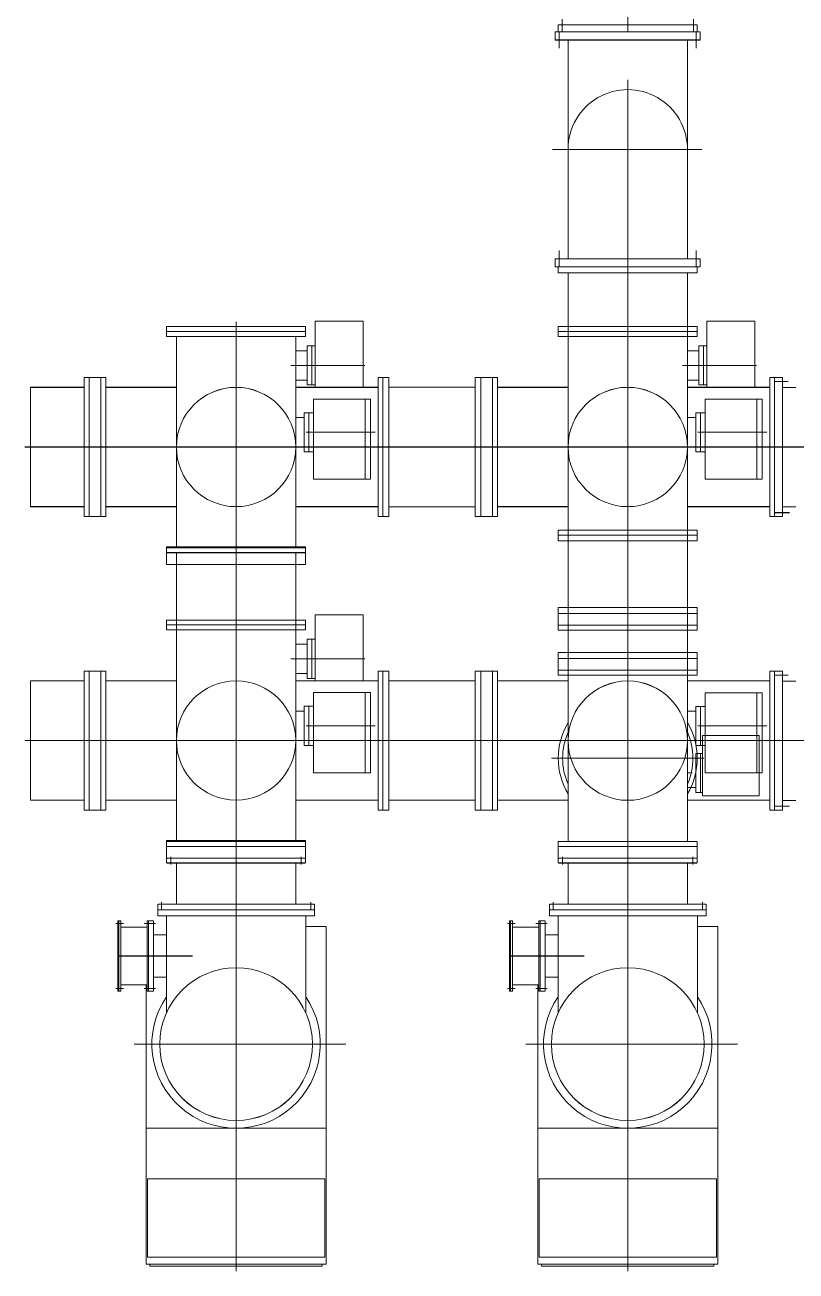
# Model space of a CAD drawing. Header units: millimetres. Extents: x 89978 to 501025, y -351975 to 835730.
# Drawn here: x 311774 to 315712, y -297641 to -291275 of the extents above; entities that cross this region are included whole.
import ezdxf

# ---------------------------------------------------------------- set-up
doc = ezdxf.new("R2010")
doc.units = ezdxf.units.MM
doc.header["$LTSCALE"] = 150
doc.layers.add('------00 Switch Gear_GIS', color=3, linetype='Continuous')

# ---------------------------------------------------------------- blocks, each defined once
blk = doc.blocks.new('X-1F-PLAN$0$GIS(2)')
at = {"layer": '------00 Switch Gear_GIS', "linetype": 'Continuous', "lineweight": 13}
for p, q in [((3078.3, 6813.6), (3078.3, 9213.6)), ((2743.5, 6813.6), (2743.5, 6878.1)), ((3413.5, 6813.6), (3413.5, 6878.1)), ((2708.3, 6813.6), (3448.3, 6813.6)), ((2708.3, 6813.6), (2708.3, 6772.6)), ((2723.3, 6813.6), (2723.3, 6849.6)), ((3433.3, 6849.6), (2723.3, 6849.6)), ((3433.3, 6813.6), (2723.3, 6813.6)), ((2727.9, 6813.6), (2727.9, 6730.5)), ((3427.9, 6813.6), (3427.9, 6730.5)), ((3433.3, 6813.6), (3433.3, 6849.6)), ((3448.3, 6813.6), (3448.3, 6772.6)), ((2708.3, 6772.6), (3448.3, 6772.6)), ((2773.3, 6772.6), (2773.3, 5654.6)), ((3383.3, 6772.6), (3383.3, 5654.6)), ((3078.3, 484.1), (3078.3, 6569.3)), ((3456, 6213.6), (2693.2, 6213.6)), ((2727.9, 5613.6), (2727.9, 5696.7)), ((3427.9, 5613.6), (3427.9, 5696.7)), ((2708.3, 5613.6), (2708.3, 5654.6)), ((2708.3, 5654.6), (3448.3, 5654.6)), ((2708.3, 5613.6), (3448.3, 5613.6)), ((2723.3, 5613.6), (2723.3, 5583.6)), ((3433.3, 5613.6), (3433.3, 5583.6)), ((3448.3, 5613.6), (3448.3, 5654.6)), ((2723.3, 5583.6), (3433.3, 5583.6)), ((2773.3, 5583.6), (2773.3, 3643.6)), ((3383.3, 5583.6), (3383.3, 3643.6)), ((723.3, 5308.6), (723.3, 5258.6)), ((723.3, 5308.6), (1433.3, 5308.6)), ((723.3, 5283.6), (1433.3, 5283.6)), ((1078.3, 5333.6), (1078.3, 4092.8)), ((1433.3, 5308.6), (1433.3, 5258.6)), ((1482.3, 5335.6), (1727.3, 5335.6)), ((1482.3, 4998.2), (1482.3, 5335.6)), ((1727.3, 4998.2), (1727.3, 5335.6)), ((2723.3, 5308.6), (2723.3, 5258.6)), ((2723.3, 5308.6), (3433.3, 5308.6)), ((2723.3, 5283.6), (3433.3, 5283.6)), ((3433.3, 5308.6), (3433.3, 5258.6)), ((3482.3, 5335.6), (3727.3, 5335.6)), ((3482.3, 4998.2), (3482.3, 5335.6)), ((3727.3, 4998.2), (3727.3, 5335.6)), ((723.3, 5258.6), (1433.3, 5258.6)), ((773.5, 4177.8), (773.5, 5258.6)), ((1383.1, 4177.8), (1383.1, 5258.6)), ((2723.3, 5258.6), (3433.3, 5258.6)), ((2773.5, 4268.6), (2773.5, 5258.6)), ((3383.1, 4268.6), (3383.1, 5258.6)), ((1383.1, 5185.6), (1441.3, 5185.6)), ((1441.3, 5010.6), (1441.3, 5210.6)), ((1441.3, 5210.6), (1482.3, 5210.6)), ((1464.3, 5010.6), (1464.3, 5210.6)), ((3383.1, 5185.6), (3441.3, 5185.6)), ((3441.3, 5010.6), (3441.3, 5210.6)), ((3441.3, 5210.6), (3482.3, 5210.6)), ((3464.3, 5010.6), (3464.3, 5210.6)), ((1357.6, 5110.6), (1735.4, 5110.6)), ((3357.6, 5110.6), (3735.4, 5110.6)), ((303.3, 5048.6), (413.3, 5048.6)), ((303.3, 4338.6), (303.3, 5048.6)), ((328.3, 4338.6), (328.3, 5048.6)), ((388.3, 4338.6), (388.3, 5048.6)), ((413.3, 4338.6), (413.3, 5048.6)), ((1383.1, 5035.6), (1441.3, 5035.6)), ((1803.3, 4338.6), (1803.3, 5048.6)), ((1858.3, 5048.6), (1803.3, 5048.6)), ((1828.3, 5048.6), (1828.3, 4338.6)), ((1858.3, 5048.6), (1858.3, 4338.6)), ((2298.3, 5048.6), (2298.3, 4338.6)), ((2298.3, 5048.6), (2413.3, 5048.6)), ((2328.3, 5048.6), (2328.3, 4338.6)), ((2388.3, 4338.6), (2388.3, 5048.6)), ((2413.3, 4338.6), (2413.3, 5048.6)), ((3383.1, 5035.6), (3441.3, 5035.6)), ((3803.3, 4338.6), (3803.3, 5048.6)), ((3869.3, 5048.6), (3803.3, 5048.6)), ((3828.3, 4338.6), (3828.3, 5048.6)), ((3869.3, 4338.6), (3869.3, 5048.6)), ((28.3, 4388.8), (28.3, 4998.4)), ((28.3, 4998.4), (303.3, 4998.4)), ((413.3, 4998.4), (773.5, 4998.4)), ((1803.3, 4998.4), (1383.1, 4998.4)), ((1441.3, 5010.6), (1482.3, 5010.6)), ((1482.3, 4998.2), (1727.3, 4998.2)), ((1858.3, 4998.6), (2298.3, 4998.6)), ((2413.3, 4998.4), (2773.5, 4998.4)), ((3803.3, 4998.4), (3383.1, 4998.4)), ((3441.3, 5010.6), (3482.3, 5010.6)), ((3482.3, 4998.2), (3727.3, 4998.2)), ((3897.8, 5028.2), (3828.3, 5028.2)), ((3937.3, 4998), (3869.3, 4998)), ((1764.6, 4938.6), (1474.3, 4938.6)), ((1474.3, 4528.6), (1474.3, 4938.6)), ((1737.3, 4528.6), (1737.3, 4938.6)), ((1764.6, 4528.6), (1764.6, 4938.6)), ((3764.6, 4938.6), (3474.3, 4938.6)), ((3474.3, 4528.6), (3474.3, 4938.6)), ((3737.3, 4528.6), (3737.3, 4938.6)), ((3764.6, 4528.6), (3764.6, 4938.6)), ((1383.1, 4843.6), (1426.3, 4843.6)), ((1426.3, 4868.6), (1474.3, 4868.6)), ((1426.3, 4868.6), (1426.3, 4668.6)), ((1449.3, 4668.6), (1449.3, 4868.6)), ((3383.1, 4843.6), (3426.3, 4843.6)), ((3426.3, 4868.6), (3474.3, 4868.6)), ((3426.3, 4868.6), (3426.3, 4668.6)), ((3449.3, 4668.6), (3449.3, 4868.6)), ((1788.8, 4768.6), (1436.3, 4768.6)), ((3788.8, 4768.6), (3436.3, 4768.6)), ((15128.3, 4693.6), (0, 4693.6)), ((1383.1, 4693.6), (1426.3, 4693.6)), ((1426.3, 4668.6), (1474.3, 4668.6)), ((3383.1, 4693.6), (3426.3, 4693.6)), ((3426.3, 4668.6), (3474.3, 4668.6)), ((1764.6, 4528.6), (1474.3, 4528.6)), ((3764.6, 4528.6), (3474.3, 4528.6)), ((28.3, 4388.8), (303.3, 4388.8)), ((303.3, 4338.6), (413.3, 4338.6)), ((413.3, 4388.8), (773.5, 4388.8)), ((1803.3, 4388.8), (1383.1, 4388.8)), ((1858.3, 4338.6), (1803.3, 4338.6)), ((1858.3, 4388.6), (2298.3, 4388.6)), ((2298.3, 4338.6), (2413.3, 4338.6)), ((2413.3, 4388.8), (2773.5, 4388.8)), ((3803.3, 4388.8), (3383.1, 4388.8)), ((3869.3, 4338.6), (3803.3, 4338.6)), ((3903.9, 4358.2), (3828.3, 4358.2)), ((3869.3, 4388.4), (3937.3, 4388.4)), ((2723.3, 4268.6), (3433.3, 4268.6)), ((2723.3, 4213.6), (2723.3, 4268.6)), ((3433.3, 4213.6), (3433.3, 4268.6)), ((2723.3, 4243.6), (3433.3, 4243.6)), ((2723.3, 4213.6), (3433.3, 4213.6)), ((723.3, 4184.3), (1433.3, 4184.3)), ((723.3, 4184.3), (723.3, 4154.3)), ((723.3, 4177.8), (1433.3, 4177.8)), ((723.3, 4177.8), (723.3, 4152.8)), ((723.3, 4154.3), (1433.3, 4154.3)), ((723.3, 4152.8), (1433.3, 4152.8)), ((723.3, 4093.8), (723.3, 4151.8)), ((773.3, 4154.3), (773.3, 2683.6)), ((1078.3, 2653.6), (1078.3, 4184.3)), ((1383.3, 4154.3), (1383.3, 2683.6)), ((1433.3, 4184.3), (1433.3, 4154.3)), ((1433.3, 4177.8), (1433.3, 4152.8)), ((1433.3, 4093.8), (1433.3, 4151.8)), ((724.3, 4092.8), (1432.3, 4092.8)), ((1078.3, 484.1), (1078.3, 3834.3)), ((1482.3, 3836.4), (1727.3, 3836.4)), ((1482.3, 3499), (1482.3, 3836.4)), ((1727.3, 3499), (1727.3, 3836.4)), ((2723.3, 3873.6), (2723.3, 3758.6)), ((2723.3, 3873.6), (3433.3, 3873.6)), ((2723.3, 3843.6), (3433.3, 3843.6)), ((3433.3, 3873.6), (3433.3, 3758.6)), ((723.3, 3809.3), (723.3, 3759.3)), ((723.3, 3809.3), (1433.3, 3809.3)), ((723.3, 3784.3), (1433.3, 3784.3)), ((723.3, 3759.3), (1433.3, 3759.3)), ((773.5, 2678.6), (773.5, 3759.3)), ((1383.1, 2678.6), (1383.1, 3759.3)), ((1433.3, 3809.3), (1433.3, 3759.3)), ((2723.3, 3783.6), (3433.3, 3783.6)), ((2723.3, 3758.6), (3433.3, 3758.6)), ((2773.5, 2678.6), (2773.5, 3758.6)), ((3383.1, 2678.6), (3383.1, 3758.6)), ((1441.3, 3511.3), (1441.3, 3711.3)), ((1441.3, 3711.3), (1482.3, 3711.3)), ((1464.3, 3511.3), (1464.3, 3711.3)), ((1383.1, 3686.3), (1441.3, 3686.3)), ((2723.3, 3643.6), (3433.3, 3643.6)), ((2723.3, 3643.6), (2723.3, 3613.6)), ((3433.3, 3643.6), (3433.3, 3613.6)), ((1357.6, 3611.4), (1735.4, 3611.4)), ((2723.3, 3613.6), (3433.3, 3613.6)), ((2723.3, 3554.6), (2723.3, 3612.6)), ((3433.3, 3554.6), (3433.3, 3612.6)), ((303.3, 3549.3), (413.3, 3549.3)), ((303.3, 2839.3), (303.3, 3549.3)), ((328.3, 2839.3), (328.3, 3549.3)), ((388.3, 2839.3), (388.3, 3549.3)), ((413.3, 2839.3), (413.3, 3549.3)), ((1383.1, 3536.3), (1441.3, 3536.3)), ((1441.3, 3511.3), (1482.3, 3511.3)), ((1803.3, 2839.3), (1803.3, 3549.3)), ((1858.3, 3549.3), (1803.3, 3549.3)), ((1828.3, 2839.3), (1828.3, 3549.3)), ((1858.3, 3549.3), (1858.3, 2839.3)), ((2298.3, 3549.3), (2298.3, 2839.3)), ((2298.3, 3549.3), (2328.3, 3549.3)), ((2328.3, 2838.6), (2328.3, 3549.3)), ((2328.3, 3548.6), (2413.3, 3548.6)), ((2388.3, 2838.6), (2388.3, 3548.6)), ((2413.3, 2838.6), (2413.3, 3548.6)), ((2723.3, 3553.6), (2723.3, 3528.6)), ((2723.3, 3553.6), (3433.3, 3553.6)), ((2723.3, 3528.6), (3433.3, 3528.6)), ((3383.1, 2678.6), (3383.1, 3528.6)), ((3433.3, 3553.6), (3433.3, 3528.6)), ((3803.3, 2838.6), (3803.3, 3548.6)), ((3869.3, 3548.6), (3803.3, 3548.6)), ((3828.3, 2838.6), (3828.3, 3548.6)), ((3897.8, 3528.2), (3828.3, 3528.2)), ((3869.3, 2838.6), (3869.3, 3548.6)), ((28.3, 2889.5), (28.3, 3499.1)), ((28.3, 3499.1), (303.3, 3499.1)), ((413.3, 3499.1), (773.5, 3499.1)), ((1803.3, 3499.1), (1383.1, 3499.1)), ((1764.6, 3439.3), (1474.3, 3439.3)), ((1474.3, 3029.3), (1474.3, 3439.3)), ((1482.3, 3499), (1727.3, 3499)), ((1737.3, 3029.3), (1737.3, 3439.3)), ((1764.6, 3029.3), (1764.6, 3439.3)), ((1858.3, 3499.3), (2298.3, 3499.3)), ((2413.3, 3498.4), (2773.5, 3498.4)), ((3803.3, 3498.4), (3383.1, 3498.4)), ((3764.6, 3438.6), (3474.3, 3438.6)), ((3474.3, 3028.6), (3474.3, 3438.6)), ((3737.3, 3028.6), (3737.3, 3438.6)), ((3764.6, 3028.6), (3764.6, 3438.6)), ((3937.3, 3498), (3869.3, 3498)), ((1383.1, 3344.3), (1426.3, 3344.3)), ((1426.3, 3369.3), (1474.3, 3369.3)), ((1426.3, 3369.3), (1426.3, 3169.3)), ((1449.3, 3169.3), (1449.3, 3369.3)), ((3383.1, 3343.6), (3426.3, 3343.6)), ((3426.3, 3368.6), (3474.3, 3368.6)), ((3426.3, 3368.6), (3426.3, 3168.6)), ((3449.3, 3168.6), (3449.3, 3368.6)), ((1788.8, 3269.3), (1436.3, 3269.3)), ((3788.8, 3268.6), (3436.3, 3268.6)), ((2328.3, 3194.3), (0, 3194.3)), ((1383.1, 3194.3), (1426.3, 3194.3)), ((2297.3, 3193.6), (12672.5, 3193.6)), ((3383.1, 3193.6), (3426.3, 3193.6)), ((3459.3, 3220.6), (3459.3, 2911.6)), ((3749.3, 3220.6), (3459.3, 3220.6)), ((3749.3, 3220.6), (3749.3, 2911.6)), ((1426.3, 3169.3), (1474.3, 3169.3)), ((3426.3, 3168.6), (3474.3, 3168.6)), ((3426.3, 3128.6), (3459.3, 3128.6)), ((3426.3, 3128.6), (3426.3, 2928.6)), ((3449.3, 3128.6), (3449.3, 2928.6)), ((2688.2, 3103.6), (3466.4, 3103.6)), ((1764.6, 3029.3), (1474.3, 3029.3)), ((3383.1, 3028.6), (3407.9, 3028.6)), ((3764.6, 3028.6), (3474.3, 3028.6)), ((3426.3, 2953.6), (3383.1, 2953.6)), ((3426.3, 2928.6), (3459.3, 2928.6)), ((28.3, 2889.5), (303.3, 2889.5)), ((413.3, 2889.5), (773.5, 2889.5)), ((1803.3, 2889.5), (1383.1, 2889.5)), ((1858.3, 2889.3), (2298.3, 2889.3)), ((2413.3, 2888.8), (2773.5, 2888.8)), ((3803.3, 2888.8), (3383.1, 2888.8)), ((3749.3, 2911.6), (3459.3, 2911.6)), ((3869.3, 2888.4), (3937.3, 2888.4)), ((303.3, 2839.3), (413.3, 2839.3)), ((1858.3, 2839.3), (1803.3, 2839.3)), ((2298.3, 2839.3), (2328.3, 2839.3)), ((2328.3, 2838.6), (2413.3, 2838.6)), ((3869.3, 2838.6), (3803.3, 2838.6)), ((3903.9, 2858.2), (3828.3, 2858.2)), ((723.3, 2683.6), (1433.3, 2683.6)), ((723.3, 2683.6), (723.3, 2653.6)), ((723.3, 2678.6), (1433.3, 2678.6)), ((723.3, 2678.6), (723.3, 2653.6)), ((1433.3, 2683.6), (1433.3, 2653.6)), ((1433.3, 2678.6), (1433.3, 2653.6)), ((2723.3, 2593.6), (2723.3, 2678.6)), ((2723.3, 2678.6), (3433.3, 2678.6)), ((3433.3, 2678.6), (3433.3, 2593.6)), ((723.3, 2593.6), (723.3, 2653.6)), ((723.3, 2653.6), (1433.3, 2653.6)), ((723.3, 2594.6), (723.3, 2652.6)), ((1433.3, 2653.6), (1433.3, 2593.6)), ((1433.3, 2594.6), (1433.3, 2652.6)), ((2723.3, 2653.6), (3433.3, 2653.6)), ((723.3, 2590.6), (726.3, 2593.6)), ((723.3, 2593.6), (1433.3, 2593.6)), ((723.3, 2571.6), (723.3, 2590.6)), ((723.3, 2571.6), (726.3, 2568.6)), ((726.3, 2568.6), (1430.3, 2568.6)), ((745.8, 2600.8), (745.8, 2560.9)), ((773.5, 2568.6), (773.5, 2358.3)), ((1383.1, 2568.6), (1383.1, 2358.3)), ((1410.8, 2600.8), (1410.8, 2560.9)), ((1433.3, 2590.6), (1430.3, 2593.6)), ((1433.3, 2571.6), (1430.3, 2568.6)), ((1433.3, 2571.6), (1433.3, 2590.6)), ((2723.3, 2590.6), (2726.3, 2593.6)), ((2723.3, 2593.6), (3433.3, 2593.6)), ((2723.3, 2571.6), (2723.3, 2590.6)), ((2723.3, 2571.6), (2726.3, 2568.6)), ((2726.3, 2568.6), (3430.3, 2568.6)), ((2745.8, 2600.8), (2745.8, 2560.9)), ((2773.5, 2568.6), (2773.5, 2358.3)), ((3383.1, 2568.6), (3383.1, 2358.3)), ((3410.8, 2600.8), (3410.8, 2560.9)), ((3433.3, 2590.6), (3430.3, 2593.6)), ((3433.3, 2571.6), (3430.3, 2568.6)), ((3433.3, 2571.6), (3433.3, 2590.6)), ((681.3, 2358.6), (678.3, 2355.6)), ((678.3, 2331.6), (678.3, 2355.6)), ((681.3, 2358.6), (1475.3, 2358.6)), ((697.3, 2328.6), (697.3, 2369.1)), ((1459.3, 2328.6), (1459.3, 2369.1)), ((1475.3, 2358.6), (1478.3, 2355.6)), ((1478.3, 2331.6), (1478.3, 2355.6)), ((2681.3, 2358.6), (2678.3, 2355.6)), ((2678.3, 2331.6), (2678.3, 2355.6)), ((2681.3, 2358.6), (3475.3, 2358.6)), ((2697.3, 2328.6), (2697.3, 2369.1)), ((3459.3, 2328.6), (3459.3, 2369.1)), ((3475.3, 2358.6), (3478.3, 2355.6)), ((3478.3, 2331.6), (3478.3, 2355.6)), ((678.3, 2331.6), (681.3, 2328.6)), ((678.3, 2328.6), (678.3, 2298.6)), ((678.3, 2328.6), (1478.3, 2328.6)), ((678.3, 2298.6), (1478.3, 2298.6)), ((722.7, 2298.6), (722.7, 1803.7)), ((1433.9, 2298.6), (1433.9, 1803.7)), ((1478.3, 2331.6), (1475.3, 2328.6)), ((1478.3, 2328.6), (1478.3, 2298.6)), ((2678.3, 2331.6), (2681.3, 2328.6)), ((2678.3, 2328.6), (2678.3, 2298.6)), ((2678.3, 2328.6), (3478.3, 2328.6)), ((2678.3, 2298.6), (3478.3, 2298.6)), ((2722.7, 2298.6), (2722.7, 1803.7)), ((3433.9, 2298.6), (3433.9, 1803.7)), ((3478.3, 2331.6), (3475.3, 2328.6)), ((3478.3, 2328.6), (3478.3, 2298.6)), ((463.9, 2259.6), (503.9, 2259.6)), ((474.5, 1913.6), (474.5, 2273.6)), ((474.5, 2273.6), (489, 2273.6)), ((479, 1913.6), (479, 2273.6)), ((489, 1913.6), (489, 2273.6)), ((489, 2240.6), (625, 2240.6)), ((666, 2259.6), (609.7, 2259.6)), ((625, 1913.6), (625, 2273.6)), ((631, 2273.6), (625, 2273.6)), ((631, 1913.6), (631, 2273.6)), ((632.6, 2273.6), (631, 2272)), ((654.4, 2273.6), (632.6, 2273.6)), ((654.4, 2273.6), (656, 2272)), ((656, 1915.2), (656, 2272)), ((1538.3, 2243.6), (1433.9, 2243.6)), ((1538.3, 519.6), (1538.3, 2243.6)), ((2463.9, 2259.6), (2503.9, 2259.6)), ((2474.5, 1913.6), (2474.5, 2273.6)), ((2474.5, 2273.6), (2489, 2273.6)), ((2479, 1913.6), (2479, 2273.6)), ((2489, 1913.6), (2489, 2273.6)), ((2489, 2240.6), (2625, 2240.6)), ((2666, 2259.6), (2609.7, 2259.6)), ((2625, 1913.6), (2625, 2273.6)), ((2631, 2273.6), (2625, 2273.6)), ((2631, 1913.6), (2631, 2273.6)), ((2632.6, 2273.6), (2631, 2272)), ((2654.4, 2273.6), (2632.6, 2273.6)), ((2654.4, 2273.6), (2656, 2272)), ((2656, 1915.2), (2656, 2272)), ((3538.3, 2243.6), (3433.9, 2243.6)), ((3538.3, 519.6), (3538.3, 2243.6)), ((722.7, 2201.7), (656, 2201.7)), ((2722.7, 2201.7), (2656, 2201.7)), ((478.6, 2093.6), (856.2, 2093.6)), ((2478.6, 2093.6), (2856.2, 2093.6)), ((722.7, 1985.4), (656, 1985.4)), ((2722.7, 1985.4), (2656, 1985.4)), ((463.9, 1927.6), (503.9, 1927.6)), ((474.5, 1913.6), (489, 1913.6)), ((489, 1946.6), (625, 1946.6)), ((666, 1927.6), (609.7, 1927.6)), ((618.3, 519.6), (618.3, 1946.6)), ((631, 1913.6), (625, 1913.6)), ((632.6, 1913.6), (631, 1915.2)), ((654.4, 1913.6), (632.6, 1913.6)), ((654.4, 1913.6), (656, 1915.2)), ((2463.9, 1927.6), (2503.9, 1927.6)), ((2474.5, 1913.6), (2489, 1913.6)), ((2489, 1946.6), (2625, 1946.6)), ((2666, 1927.6), (2609.7, 1927.6)), ((2618.3, 519.6), (2618.3, 1946.6)), ((2631, 1913.6), (2625, 1913.6)), ((2632.6, 1913.6), (2631, 1915.2)), ((2654.4, 1913.6), (2632.6, 1913.6)), ((2654.4, 1913.6), (2656, 1915.2)), ((1638.2, 1643.6), (557.6, 1643.6)), ((3638.2, 1643.6), (2557.6, 1643.6)), ((1538.3, 1213.6), (618.3, 1213.6)), ((3538.3, 1213.6), (2618.3, 1213.6)), ((1538.3, 519.6), (618.3, 519.6)), ((638.3, 508.6), (638.3, 519.6)), ((1518.3, 508.6), (1518.3, 519.6)), ((3538.3, 519.6), (2618.3, 519.6)), ((2638.3, 508.6), (2638.3, 519.6)), ((3518.3, 508.6), (3518.3, 519.6)), ((1518.3, 508.6), (638.3, 508.6)), ((3518.3, 508.6), (2638.3, 508.6))]:
    blk.add_line(p, q, dxfattribs=at)
at = {"layer": '------00 Switch Gear_GIS', "linetype": 'Continuous', "lineweight": 13, "flags": 128}
for points in [[(1531.3, 555.1), (1531.3, 955.2), (625.3, 955.2), (625.3, 555.1)], [(3531.3, 555.1), (3531.3, 955.2), (2625.3, 955.2), (2625.3, 555.1)]]:
    blk.add_lwpolyline(points, close=True, dxfattribs=at)
at = {"layer": '------00 Switch Gear_GIS', "linetype": 'Continuous', "lineweight": 13}
for centre, radius in [((1078.3, 4693.6), 304.8), ((3078.3, 4693.6), 304.8), ((1078.3, 3194.3), 304.8), ((3078.3, 3193.6), 304.8), ((1078.3, 1643.6), 390), ((3078.3, 1643.6), 390)]:
    blk.add_circle(centre, radius, dxfattribs=at)
at = {"layer": '------00 Switch Gear_GIS', "linetype": 'Continuous', "lineweight": 13, "extrusion": (0, 0, -1)}
for centre, radius, start, end in [((-724.3, 4151.8), 1, 0, 90), ((-1432.3, 4151.8), 1, 90, 180), ((-3432.3, 3612.6), 1, 90, 180), ((-3432.3, 3554.6), 1, 180, 270), ((-3078.3, 3103.6), 355, 329.15881, 30.84119), ((-3078.3, 3103.6), 355, 149.15881, 210.84119), ((-3078.3, 3103.6), 332.5, 336.44713, 23.55287), ((-3078.3, 3103.6), 332.5, 156.44713, 203.55287), ((-724.3, 2652.6), 1, 0, 90), ((-1432.3, 2652.6), 1, 90, 180), ((-2724.3, 2652.6), 1, 0, 90)]:
    blk.add_arc(centre, radius, start, end, dxfattribs=at)
at = {"layer": '------00 Switch Gear_GIS', "linetype": 'Continuous', "lineweight": 13}
for centre, radius, start, end in [((724.3, 4093.8), 1, 180, 270), ((1432.3, 4093.8), 1, 270, 0), ((2724.3, 3612.6), 1, 90, 180), ((2724.3, 3554.6), 1, 180, 270), ((3432.3, 2652.6), 1, 0, 90), ((724.3, 2594.6), 1, 180, 270), ((1432.3, 2594.6), 1, 270, 0), ((1078.3, 1643.6), 430, 145.78942, 34.21058), ((3078.3, 1643.6), 430, 145.78942, 34.21058)]:
    blk.add_arc(centre, radius, start, end, dxfattribs=at)
blk.add_ellipse((3078.3, 6213.6), major_axis=(0, -305.4), ratio=0.99861, start_param=1.570796, end_param=4.712389, dxfattribs=at)

msp = doc.modelspace()

# ---------------------------------------------------------------- linework, layer by layer
at = {"layer": '------00 Switch Gear_GIS', "linetype": 'Continuous', "lineweight": 13}
for p, q in [((314852, -291311.1), (314852, -288911.1)), ((314497, -291311.1), (314497, -291275.1)), ((315207, -291275.1), (314497, -291275.1)), ((314517.2, -291311.1), (314517.2, -291246.5)), ((315187.2, -291311.1), (315187.2, -291246.5)), ((315207, -291311.1), (315207, -291275.1)), ((314482, -291311.1), (315222, -291311.1)), ((314482, -291311.1), (314482, -291352.1)), ((315207, -291311.1), (314497, -291311.1)), ((314501.6, -291311.1), (314501.6, -291394.2)), ((315201.6, -291311.1), (315201.6, -291394.2)), ((315222, -291311.1), (315222, -291352.1)), ((314482, -291352.1), (315222, -291352.1)), ((314547, -291352.1), (314547, -292470)), ((315157, -291352.1), (315157, -292470)), ((314852, -297640.5), (314852, -291555.3)), ((315229.7, -291911.1), (314466.9, -291911.1)), ((314501.6, -292511.1), (314501.6, -292428)), ((315201.6, -292511.1), (315201.6, -292428)), ((314482, -292511.1), (314482, -292470.1)), ((314482, -292470.1), (315222, -292470.1)), ((315222, -292511.1), (315222, -292470.1)), ((314482, -292511.1), (315222, -292511.1)), ((314497, -292511.1), (314497, -292541.1)), ((314497, -292541.1), (315207, -292541.1)), ((314547, -292541.1), (314547, -294481.1)), ((315157, -292541.1), (315157, -294481.1)), ((315207, -292511.1), (315207, -292541.1)), ((312852, -292791.1), (312852, -294031.8)), ((313256, -292789), (313501, -292789)), ((313256, -293126.4), (313256, -292789)), ((313501, -293126.4), (313501, -292789)), ((315256, -292789), (315501, -292789)), ((315256, -293126.4), (315256, -292789)), ((315501, -293126.4), (315501, -292789)), ((312497, -292816.1), (312497, -292866.1)), ((312497, -292816.1), (313207, -292816.1)), ((312497, -292841.1), (313207, -292841.1)), ((312497, -292866.1), (313207, -292866.1)), ((312547.2, -293946.8), (312547.2, -292866.1)), ((313156.8, -293946.8), (313156.8, -292866.1)), ((313207, -292816.1), (313207, -292866.1)), ((314497, -292816.1), (314497, -292866.1)), ((314497, -292816.1), (315207, -292816.1)), ((314497, -292841.1), (315207, -292841.1)), ((314497, -292866.1), (315207, -292866.1)), ((314547.2, -293856.1), (314547.2, -292866.1)), ((315156.8, -293856.1), (315156.8, -292866.1)), ((315207, -292816.1), (315207, -292866.1)), ((313215, -293114.1), (313215, -292914.1)), ((313215, -292914.1), (313256, -292914.1)), ((313238, -293114.1), (313238, -292914.1)), ((315215, -293114.1), (315215, -292914.1)), ((315215, -292914.1), (315256, -292914.1)), ((315238, -293114.1), (315238, -292914.1)), ((313156.8, -292939.1), (313215, -292939.1)), ((315156.8, -292939.1), (315215, -292939.1)), ((313131.3, -293014), (313509.1, -293014)), ((315131.3, -293014), (315509.1, -293014)), ((311802, -293735.9), (311802, -293126.3)), ((311802, -293126.3), (312077, -293126.3)), ((312077, -293076.1), (312187, -293076.1)), ((312077, -293786.1), (312077, -293076.1)), ((312102, -293786.1), (312102, -293076.1)), ((312162, -293786.1), (312162, -293076.1)), ((312187, -293786.1), (312187, -293076.1)), ((312187, -293126.3), (312547.2, -293126.3)), ((313156.8, -293089.1), (313215, -293089.1)), ((313577, -293126.3), (313156.8, -293126.3)), ((313215, -293114.1), (313256, -293114.1)), ((313256, -293126.4), (313501, -293126.4)), ((313577, -293786.1), (313577, -293076.1)), ((313632, -293076.1), (313577, -293076.1)), ((313602, -293076.1), (313602, -293786.1)), ((313632, -293076.1), (313632, -293786.1)), ((313632, -293126.1), (314072, -293126.1)), ((314072, -293076.1), (314072, -293786.1)), ((314072, -293076.1), (314187, -293076.1)), ((314102, -293076.1), (314102, -293786.1)), ((314162, -293786.1), (314162, -293076.1)), ((314187, -293786.1), (314187, -293076.1)), ((314187, -293126.3), (314547.2, -293126.3)), ((315156.8, -293089.1), (315215, -293089.1)), ((315577, -293126.3), (315156.8, -293126.3)), ((315215, -293114.1), (315256, -293114.1)), ((315256, -293126.4), (315501, -293126.4)), ((315577, -293786.1), (315577, -293076.1)), ((315643, -293076.1), (315577, -293076.1)), ((315602, -293786.1), (315602, -293076.1)), ((315671.5, -293096.5), (315602, -293096.5)), ((315643, -293786.1), (315643, -293076.1)), ((315711, -293126.7), (315643, -293126.7)), ((313538.3, -293186.1), (313248, -293186.1)), ((313248, -293596.1), (313248, -293186.1)), ((313511, -293596.1), (313511, -293186.1)), ((313538.3, -293596.1), (313538.3, -293186.1)), ((315538.3, -293186.1), (315248, -293186.1)), ((315248, -293596.1), (315248, -293186.1)), ((315511, -293596.1), (315511, -293186.1)), ((315538.3, -293596.1), (315538.3, -293186.1)), ((313200, -293256.1), (313248, -293256.1)), ((313200, -293256.1), (313200, -293456.1)), ((313223, -293456.1), (313223, -293256.1)), ((315200, -293256.1), (315248, -293256.1)), ((315200, -293256.1), (315200, -293456.1)), ((315223, -293456.1), (315223, -293256.1)), ((313156.8, -293281.1), (313200, -293281.1)), ((315156.8, -293281.1), (315200, -293281.1)), ((313562.5, -293356.1), (313209.9, -293356.1)), ((315562.5, -293356.1), (315209.9, -293356.1)), ((326902, -293431.1), (311773.7, -293431.1)), ((313156.8, -293431.1), (313200, -293431.1)), ((315156.8, -293431.1), (315200, -293431.1)), ((313200, -293456.1), (313248, -293456.1)), ((315200, -293456.1), (315248, -293456.1)), ((313538.3, -293596.1), (313248, -293596.1)), ((315538.3, -293596.1), (315248, -293596.1)), ((311802, -293735.9), (312077, -293735.9)), ((312187, -293735.9), (312547.2, -293735.9)), ((313577, -293735.9), (313156.8, -293735.9)), ((313632, -293736.1), (314072, -293736.1)), ((314187, -293735.9), (314547.2, -293735.9)), ((315577, -293735.9), (315156.8, -293735.9)), ((315643, -293736.3), (315711, -293736.3)), ((312077, -293786.1), (312187, -293786.1)), ((313632, -293786.1), (313577, -293786.1)), ((314072, -293786.1), (314187, -293786.1)), ((315643, -293786.1), (315577, -293786.1)), ((315677.6, -293766.5), (315602, -293766.5)), ((314497, -293856.1), (315207, -293856.1)), ((314497, -293911.1), (314497, -293856.1)), ((314497, -293881.1), (315207, -293881.1)), ((315207, -293911.1), (315207, -293856.1)), ((312497, -293940.3), (313207, -293940.3)), ((312497, -293940.3), (312497, -293970.3)), ((312497, -293946.8), (313207, -293946.8)), ((312497, -293946.8), (312497, -293971.8)), ((312852, -295471.1), (312852, -293940.3)), ((313207, -293940.3), (313207, -293970.3)), ((313207, -293946.8), (313207, -293971.8)), ((314497, -293911.1), (315207, -293911.1)), ((312497, -293970.3), (313207, -293970.3)), ((312497, -293971.8), (313207, -293971.8)), ((312497, -294030.8), (312497, -293972.8)), ((312547, -293970.3), (312547, -295441.1)), ((313157, -293970.3), (313157, -295441.1)), ((313207, -294030.8), (313207, -293972.8)), ((312498, -294031.8), (313206, -294031.8)), ((314497, -294251.1), (314497, -294366.1)), ((314497, -294251.1), (315207, -294251.1)), ((315207, -294251.1), (315207, -294366.1)), ((312497, -294315.3), (312497, -294365.3)), ((312497, -294315.3), (313207, -294315.3)), ((312852, -297640.5), (312852, -294290.3)), ((313207, -294315.3), (313207, -294365.3)), ((313256, -294288.3), (313501, -294288.3)), ((313256, -294625.7), (313256, -294288.3)), ((313501, -294625.7), (313501, -294288.3)), ((314497, -294281.1), (315207, -294281.1)), ((312497, -294340.3), (313207, -294340.3)), ((312497, -294365.3), (313207, -294365.3)), ((312547.2, -295446.1), (312547.2, -294365.3)), ((313156.8, -295446.1), (313156.8, -294365.3)), ((314497, -294341.1), (315207, -294341.1)), ((314497, -294366.1), (315207, -294366.1)), ((314547.2, -295446.1), (314547.2, -294366.1)), ((315156.8, -295446.1), (315156.8, -294366.1)), ((313156.8, -294438.3), (313215, -294438.3)), ((313215, -294613.3), (313215, -294413.3)), ((313215, -294413.3), (313256, -294413.3)), ((313238, -294613.3), (313238, -294413.3)), ((313131.3, -294513.3), (313509.1, -294513.3)), ((314497, -294481.1), (315207, -294481.1)), ((314497, -294481.1), (314497, -294511.1)), ((314497, -294511.1), (315207, -294511.1)), ((314497, -294570.1), (314497, -294512.1)), ((315207, -294481.1), (315207, -294511.1)), ((315207, -294570.1), (315207, -294512.1)), ((312077, -294575.3), (312187, -294575.3)), ((312077, -295285.3), (312077, -294575.3)), ((312102, -295285.3), (312102, -294575.3)), ((312162, -295285.3), (312162, -294575.3)), ((312187, -295285.3), (312187, -294575.3)), ((313156.8, -294588.3), (313215, -294588.3)), ((313577, -295285.3), (313577, -294575.3)), ((313632, -294575.3), (313577, -294575.3)), ((313602, -295285.3), (313602, -294575.3)), ((313632, -294575.3), (313632, -295285.3)), ((314072, -294575.3), (314072, -295285.3)), ((314072, -294575.3), (314102, -294575.3)), ((314102, -295286.1), (314102, -294575.3)), ((314102, -294576.1), (314187, -294576.1)), ((314162, -295286.1), (314162, -294576.1)), ((314187, -295286.1), (314187, -294576.1)), ((314497, -294571.1), (314497, -294596.1)), ((314497, -294571.1), (315207, -294571.1)), ((315207, -294571.1), (315207, -294596.1)), ((315577, -295286.1), (315577, -294576.1)), ((315643, -294576.1), (315577, -294576.1)), ((315602, -295286.1), (315602, -294576.1)), ((315643, -295286.1), (315643, -294576.1)), ((311802, -295235.1), (311802, -294625.5)), ((311802, -294625.5), (312077, -294625.5)), ((312187, -294625.5), (312547.2, -294625.5)), ((313577, -294625.5), (313156.8, -294625.5)), ((313215, -294613.3), (313256, -294613.3)), ((313256, -294625.7), (313501, -294625.7)), ((313632, -294625.3), (314072, -294625.3)), ((314187, -294626.3), (314547.2, -294626.3)), ((314497, -294596.1), (315207, -294596.1)), ((315156.8, -295446.1), (315156.8, -294596.1)), ((315577, -294626.3), (315156.8, -294626.3)), ((315671.5, -294596.5), (315602, -294596.5)), ((315711, -294626.7), (315643, -294626.7)), ((313538.3, -294685.3), (313248, -294685.3)), ((313248, -295095.3), (313248, -294685.3)), ((313511, -295095.3), (313511, -294685.3)), ((313538.3, -295095.3), (313538.3, -294685.3)), ((315538.3, -294686.1), (315248, -294686.1)), ((315248, -295096.1), (315248, -294686.1)), ((315511, -295096.1), (315511, -294686.1)), ((315538.3, -295096.1), (315538.3, -294686.1)), ((313156.8, -294780.3), (313200, -294780.3)), ((313200, -294755.3), (313248, -294755.3)), ((313200, -294755.3), (313200, -294955.3)), ((313223, -294955.3), (313223, -294755.3)), ((315156.8, -294781.1), (315200, -294781.1)), ((315200, -294756.1), (315248, -294756.1)), ((315200, -294756.1), (315200, -294956.1)), ((315223, -294956.1), (315223, -294756.1)), ((313562.5, -294855.3), (313209.9, -294855.3)), ((315562.5, -294856.1), (315209.9, -294856.1)), ((315233, -294904.1), (315233, -295213.1)), ((315523, -294904.1), (315233, -294904.1)), ((315523, -294904.1), (315523, -295213.1)), ((314102, -294930.3), (311773.7, -294930.3)), ((313156.8, -294930.3), (313200, -294930.3)), ((313200, -294955.3), (313248, -294955.3)), ((314071, -294931.1), (324446.2, -294931.1)), ((315156.8, -294931.1), (315200, -294931.1)), ((315200, -294956.1), (315248, -294956.1)), ((314461.9, -295021.1), (315240.1, -295021.1)), ((315200, -294996.1), (315233, -294996.1)), ((315200, -294996.1), (315200, -295196.1)), ((315223, -294996.1), (315223, -295196.1)), ((313538.3, -295095.3), (313248, -295095.3)), ((315156.8, -295096.1), (315181.5, -295096.1)), ((315538.3, -295096.1), (315248, -295096.1)), ((315200, -295171.1), (315156.8, -295171.1)), ((315200, -295196.1), (315233, -295196.1)), ((315523, -295213.1), (315233, -295213.1)), ((311802, -295235.1), (312077, -295235.1)), ((312077, -295285.3), (312187, -295285.3)), ((312187, -295235.1), (312547.2, -295235.1)), ((313577, -295235.1), (313156.8, -295235.1)), ((313632, -295285.3), (313577, -295285.3)), ((313632, -295235.3), (314072, -295235.3)), ((314072, -295285.3), (314102, -295285.3)), ((314102, -295286.1), (314187, -295286.1)), ((314187, -295235.9), (314547.2, -295235.9)), ((315577, -295235.9), (315156.8, -295235.9)), ((315643, -295286.1), (315577, -295286.1)), ((315677.6, -295266.5), (315602, -295266.5)), ((315643, -295236.3), (315711, -295236.3)), ((312497, -295441.1), (313207, -295441.1)), ((312497, -295441.1), (312497, -295471.1)), ((312497, -295446.1), (313207, -295446.1)), ((312497, -295446.1), (312497, -295471.1)), ((312497, -295531.1), (312497, -295471.1)), ((312497, -295471.1), (313207, -295471.1)), ((312497, -295530.1), (312497, -295472.1)), ((313207, -295441.1), (313207, -295471.1)), ((313207, -295446.1), (313207, -295471.1)), ((313207, -295471.1), (313207, -295531.1)), ((313207, -295530.1), (313207, -295472.1)), ((314497, -295531.1), (314497, -295446.1)), ((314497, -295446.1), (315207, -295446.1)), ((314497, -295471.1), (315207, -295471.1)), ((315207, -295446.1), (315207, -295531.1)), ((312497, -295534.1), (312500, -295531.1)), ((312497, -295531.1), (313207, -295531.1)), ((312497, -295553.1), (312497, -295534.1)), ((312519.5, -295523.8), (312519.5, -295563.8)), ((313184.5, -295523.8), (313184.5, -295563.8)), ((313207, -295534.1), (313204, -295531.1)), ((313207, -295553.1), (313207, -295534.1)), ((314497, -295534.1), (314500, -295531.1)), ((314497, -295531.1), (315207, -295531.1)), ((314497, -295553.1), (314497, -295534.1)), ((314519.5, -295523.8), (314519.5, -295563.8)), ((315184.5, -295523.8), (315184.5, -295563.8)), ((315207, -295534.1), (315204, -295531.1)), ((315207, -295553.1), (315207, -295534.1)), ((312497, -295553.1), (312500, -295556.1)), ((312500, -295556.1), (313204, -295556.1)), ((312547.2, -295556.1), (312547.2, -295766.4)), ((313156.8, -295556.1), (313156.8, -295766.4)), ((313207, -295553.1), (313204, -295556.1)), ((314497, -295553.1), (314500, -295556.1)), ((314500, -295556.1), (315204, -295556.1)), ((314547.2, -295556.1), (314547.2, -295766.4)), ((315156.8, -295556.1), (315156.8, -295766.4)), ((315207, -295553.1), (315204, -295556.1)), ((312455, -295766.1), (312452, -295769.1)), ((312452, -295793.1), (312452, -295769.1)), ((312452, -295793.1), (312455, -295796.1)), ((312452, -295796.1), (312452, -295826.1)), ((312452, -295796.1), (313252, -295796.1)), ((312455, -295766.1), (313249, -295766.1)), ((312471, -295796.1), (312471, -295755.5)), ((313233, -295796.1), (313233, -295755.5)), ((313249, -295766.1), (313252, -295769.1)), ((313252, -295793.1), (313249, -295796.1)), ((313252, -295793.1), (313252, -295769.1)), ((313252, -295796.1), (313252, -295826.1)), ((314455, -295766.1), (314452, -295769.1)), ((314452, -295793.1), (314452, -295769.1)), ((314452, -295793.1), (314455, -295796.1)), ((314452, -295796.1), (314452, -295826.1)), ((314452, -295796.1), (315252, -295796.1)), ((314455, -295766.1), (315249, -295766.1)), ((314471, -295796.1), (314471, -295755.5)), ((315233, -295796.1), (315233, -295755.5)), ((315249, -295766.1), (315252, -295769.1)), ((315252, -295793.1), (315249, -295796.1)), ((315252, -295793.1), (315252, -295769.1)), ((315252, -295796.1), (315252, -295826.1)), ((312237.6, -295865.1), (312277.6, -295865.1)), ((312248.2, -296211.1), (312248.2, -295851.1)), ((312248.2, -295851.1), (312262.7, -295851.1)), ((312252.7, -296211.1), (312252.7, -295851.1)), ((312262.7, -296211.1), (312262.7, -295851.1)), ((312439.7, -295865.1), (312383.4, -295865.1)), ((312398.7, -296211.1), (312398.7, -295851.1)), ((312404.7, -295851.1), (312398.7, -295851.1)), ((312404.7, -296211.1), (312404.7, -295851.1)), ((312406.3, -295851.1), (312404.7, -295852.7)), ((312428.1, -295851.1), (312406.3, -295851.1)), ((312428.1, -295851.1), (312429.7, -295852.7)), ((312429.7, -296209.5), (312429.7, -295852.7)), ((312452, -295826.1), (313252, -295826.1)), ((312496.4, -295826.1), (312496.4, -296320.9)), ((313207.6, -295826.1), (313207.6, -296320.9)), ((314237.6, -295865.1), (314277.6, -295865.1)), ((314248.2, -296211.1), (314248.2, -295851.1)), ((314248.2, -295851.1), (314262.7, -295851.1)), ((314252.7, -296211.1), (314252.7, -295851.1)), ((314262.7, -296211.1), (314262.7, -295851.1)), ((314439.7, -295865.1), (314383.4, -295865.1)), ((314398.7, -296211.1), (314398.7, -295851.1)), ((314404.7, -295851.1), (314398.7, -295851.1)), ((314404.7, -296211.1), (314404.7, -295851.1)), ((314406.3, -295851.1), (314404.7, -295852.7)), ((314428.1, -295851.1), (314406.3, -295851.1)), ((314428.1, -295851.1), (314429.7, -295852.7)), ((314429.7, -296209.5), (314429.7, -295852.7)), ((314452, -295826.1), (315252, -295826.1)), ((314496.4, -295826.1), (314496.4, -296320.9)), ((315207.6, -295826.1), (315207.6, -296320.9)), ((312262.7, -295884.1), (312398.7, -295884.1)), ((312496.4, -295922.9), (312429.7, -295922.9)), ((313312, -295881.1), (313207.6, -295881.1)), ((313312, -297605.1), (313312, -295881.1)), ((314262.7, -295884.1), (314398.7, -295884.1)), ((314496.4, -295922.9), (314429.7, -295922.9)), ((315312, -295881.1), (315207.6, -295881.1)), ((315312, -297605.1), (315312, -295881.1)), ((312252.3, -296031.1), (312629.9, -296031.1)), ((314252.3, -296031.1), (314629.9, -296031.1)), ((312262.7, -296178.1), (312398.7, -296178.1)), ((312392, -297605.1), (312392, -296178.1)), ((312496.4, -296139.2), (312429.7, -296139.2)), ((314262.7, -296178.1), (314398.7, -296178.1)), ((314392, -297605.1), (314392, -296178.1)), ((314496.4, -296139.2), (314429.7, -296139.2)), ((312237.6, -296197.1), (312277.6, -296197.1)), ((312248.2, -296211.1), (312262.7, -296211.1)), ((312439.7, -296197.1), (312383.4, -296197.1)), ((312404.7, -296211.1), (312398.7, -296211.1)), ((312406.3, -296211.1), (312404.7, -296209.5)), ((312428.1, -296211.1), (312406.3, -296211.1)), ((312428.1, -296211.1), (312429.7, -296209.5)), ((314237.6, -296197.1), (314277.6, -296197.1)), ((314248.2, -296211.1), (314262.7, -296211.1)), ((314439.7, -296197.1), (314383.4, -296197.1)), ((314404.7, -296211.1), (314398.7, -296211.1)), ((314406.3, -296211.1), (314404.7, -296209.5)), ((314428.1, -296211.1), (314406.3, -296211.1)), ((314428.1, -296211.1), (314429.7, -296209.5)), ((313411.9, -296481.1), (312331.2, -296481.1)), ((315411.9, -296481.1), (314331.2, -296481.1)), ((313312, -296911.1), (312392, -296911.1)), ((315312, -296911.1), (314392, -296911.1)), ((313312, -297605.1), (312392, -297605.1)), ((312412, -297616.1), (312412, -297605.1)), ((313292, -297616.1), (312412, -297616.1)), ((313292, -297616.1), (313292, -297605.1)), ((315312, -297605.1), (314392, -297605.1)), ((314412, -297616.1), (314412, -297605.1)), ((315292, -297616.1), (314412, -297616.1)), ((315292, -297616.1), (315292, -297605.1))]:
    msp.add_line(p, q, dxfattribs=at)
at = {"layer": '------00 Switch Gear_GIS', "linetype": 'Continuous', "lineweight": 13, "elevation": 0, "flags": 128}
for points in [[(313304.9, -297569.5), (313304.9, -297169.5), (312398.9, -297169.5), (312398.9, -297569.5)], [(315304.9, -297569.5), (315304.9, -297169.5), (314398.9, -297169.5), (314398.9, -297569.5)]]:
    msp.add_lwpolyline(points, close=True, dxfattribs=at)
at = {"layer": '------00 Switch Gear_GIS', "linetype": 'Continuous', "lineweight": 13}
for centre, radius in [((312852, -293431.1), 304.8), ((314852, -293431.1), 304.8), ((312852, -294930.3), 304.8), ((314852, -294931.1), 304.8), ((312852, -296481.1), 390), ((314852, -296481.1), 390)]:
    msp.add_circle(centre, radius, dxfattribs=at)
at = {"layer": '------00 Switch Gear_GIS', "linetype": 'Continuous', "lineweight": 13, "extrusion": (0, 0, -1)}
for centre, radius, start, end in [((-312498, -293972.8), 1, 0, 90), ((-313206, -293972.8), 1, 90, 180), ((-315206, -294512.1), 1, 90, 180), ((-315206, -294570.1), 1, 180, 270), ((-314852, -295021.1), 355, 329.15881, 30.84119), ((-314852, -295021.1), 355, 149.15881, 210.84119), ((-314852, -295021.1), 332.5, 336.44713, 23.55287), ((-314852, -295021.1), 332.5, 156.44713, 203.55287), ((-312498, -295472.1), 1, 0, 90), ((-313206, -295472.1), 1, 90, 180), ((-314498, -295472.1), 1, 0, 90)]:
    msp.add_arc(centre, radius, start, end, dxfattribs=at)
at = {"layer": '------00 Switch Gear_GIS', "linetype": 'Continuous', "lineweight": 13}
for centre, radius, start, end in [((312498, -294030.8), 1, 180, 270), ((313206, -294030.8), 1, 270, 0), ((314498, -294512.1), 1, 90, 180), ((314498, -294570.1), 1, 180, 270), ((315206, -295472.1), 1, 0, 90), ((312498, -295530.1), 1, 180, 270), ((313206, -295530.1), 1, 270, 0), ((312852, -296481.1), 430, 145.78942, 34.21058), ((314852, -296481.1), 430, 145.78942, 34.21058)]:
    msp.add_arc(centre, radius, start, end, dxfattribs=at)
msp.add_ellipse((314852, -291911.1), major_axis=(0, -305.4), ratio=0.99861, start_param=1.570796, end_param=4.712389, dxfattribs=at)

# ---------------------------------------------------------------- block references
at = {"layer": '------00 Switch Gear_GIS', "color": 3}
msp.add_blockref('X-1F-PLAN$0$GIS(2)', (311773.7, -298124.6), dxfattribs=at)

doc.saveas('drawing.dxf')
